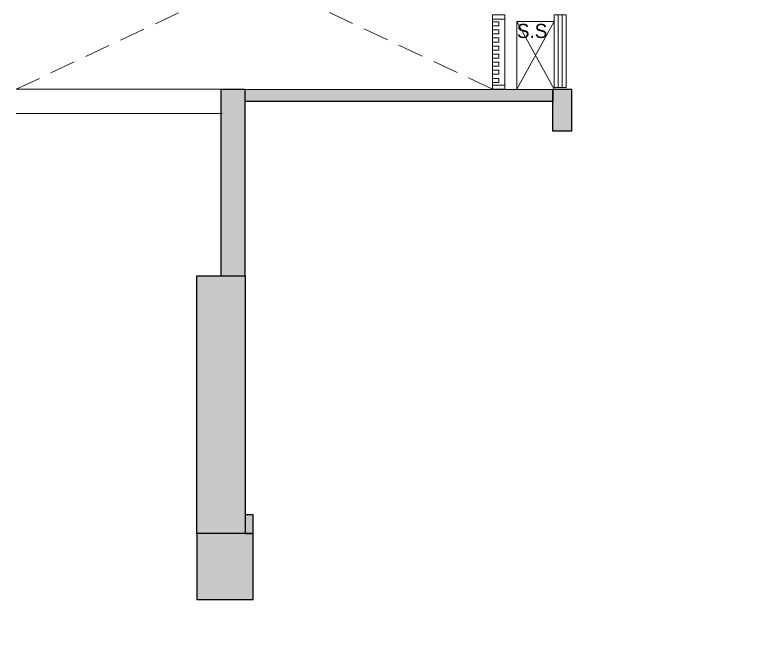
# Model space of a CAD drawing. Header units: millimetres. Extents: x 307301 to 459443, y -2888111 to -2805601.
# Drawn here: x 320654 to 329929, y -2828819 to -2821103 of the extents above; entities that cross this region are included whole.
import ezdxf

# ---------------------------------------------------------------- set-up
doc = ezdxf.new("R2010")
doc.units = ezdxf.units.MM
doc.header["$LTSCALE"] = 10
doc.header["$MEASUREMENT"] = 0
doc.linetypes.add('DASHED', pattern=[19.05, 12.7, -6.35])
doc.linetypes.add('HIDDEN', pattern=[9.525, 6.35, -3.175])
for name, color, linetype in [('COL', 2, 'Continuous'), ('PDA FURNITURE', 6, 'Continuous'), ('WALL - PDA', 1, 'Continuous')]:
    doc.layers.add(name, color=color, linetype=linetype)
for name, color, linetype, lineweight in [('COLUMN HATCH', 252, 'Continuous', 5), ('DOTTED', 7, 'DASHED', 5), ('ELEV', 143, 'Continuous', 9), ('HATCH WALL', 8, 'Continuous', 0), ('sanitary', 251, 'Continuous', 9), ('TEXT', 6, 'Continuous', 5), ('WIN', 5, 'Continuous', 9)]:
    doc.layers.add(name, color=color, linetype=linetype, lineweight=lineweight)
doc.styles.add('ARIAL', font='GOTHIC.TTF')

# ---------------------------------------------------------------- blocks, each defined once
blk = doc.blocks.new('A$C9a3b0c70')
at = {"layer": 'COLUMN HATCH'}
h = blk.add_hatch(color=252, dxfattribs=at)
h.dxf.hatch_style = 1
h.paths.add_polyline_path([(18450.1, 8942.3), (18750.1, 8942.3), (18750.1, 11251.2), (18450.1, 11251.2)])
h = blk.add_hatch(color=252, dxfattribs=at)
h.dxf.hatch_style = 1
h.paths.add_polyline_path([(22559.8, 11252.3), (22789.5, 11252.3), (22789.5, 10732.6), (22559.8, 10732.6)])
h = blk.add_hatch(color=252, dxfattribs=at)
h.dxf.hatch_style = 1
h.paths.add_polyline_path([(18149.9, 8942.3), (18149.9, 5752.3), (18749.9, 5752.3), (18749.9, 8942.3)])
h = blk.add_hatch(color=252, dxfattribs=at)
h.dxf.hatch_style = 1
h.paths.add_polyline_path([(18750, 5752.2), (18849.9, 5752.2), (18849.9, 5982.3), (18750, 5982.3)])
h = blk.add_hatch(color=252, dxfattribs=at)
h.dxf.hatch_style = 1
h.paths.add_polyline_path([(18849.9, 5192.2), (18849.9, 5192.2), (18849.9, 5752.2), (18149.9, 5752.3), (18150, 4932.3), (18849.9, 4932.2)])
at = {"layer": 'HATCH WALL'}
blk.add_hatch(color=7, dxfattribs=at).paths.add_polyline_path([(22559.8, 11102.3), (18750.1, 11101.2), (18750.1, 11251.2), (22559.8, 11252.3)])
at = {"layer": 'COL'}
for points in [[(18450.1, 8942.3), (18750.1, 8942.3), (18750.1, 11251.2), (18450.1, 11251.2)], [(22559.8, 11252.3), (22789.5, 11252.3), (22789.5, 10732.6), (22559.8, 10732.6)], [(18149.9, 8942.3), (18749.9, 8942.3), (18749.9, 5752.3), (18149.9, 5752.3)]]:
    blk.add_lwpolyline(points, close=True, dxfattribs=at)
at = {"layer": 'COL', "elevation": 0.1}
for points in [[(18750, 5752.2), (18849.9, 5752.2), (18849.9, 5982.3), (18750, 5982.3)], [(18849.9, 5192.2), (18849.9, 5192.2), (18849.9, 5752.2), (18149.9, 5752.3), (18150, 4932.3), (18849.9, 4932.2)]]:
    blk.add_lwpolyline(points, close=True, dxfattribs=at)
at = {"layer": 'WALL - PDA'}
blk.add_lwpolyline([(22559.8, 11102.3), (18750.1, 11101.2), (18750.1, 11251.2), (22559.8, 11252.3)], close=True, dxfattribs=at)
blk = doc.blocks.new('*U34')
at = {"layer": 'WIN'}
for p, q in [((7736.6, -264052.8), (8636.1, -264052.8)), ((7736.6, -264102.8), (8636.1, -264102.8))]:
    blk.add_line(p, q, dxfattribs=at)
blk.add_lwpolyline([(7736.6, -264002.8), (8636.1, -264002.8), (8636.1, -264152.8), (7736.6, -264152.8)], close=True, dxfattribs=at)

msp = doc.modelspace()

# ---------------------------------------------------------------- linework, layer by layer
at = {"layer": 'DOTTED', "color": 0, "ltscale": 50}
for p, q in [((326568.8, -2821103.1, -0.1), (326568.8, -2822023.1, -0.1)), ((326718.8, -2821103.1, -0.1), (326718.8, -2822023.1, -0.1)), ((326868.8, -2821183.1, -0.1), (327328.8, -2822023.1, -0.1)), ((327328.8, -2821183.1, -0.1), (326868.8, -2822023.1, -0.1))]:
    msp.add_line(p, q, dxfattribs=at)
at = {"layer": 'DOTTED', "color": 8, "linetype": 'HIDDEN', "ltscale": 5, "elevation": -0.1}
for points in [[(320668.7, -2819248.1), (326568.7, -2822023.1)], [(320668.7, -2822023.1), (326568.7, -2819248.1)]]:
    msp.add_lwpolyline(points, dxfattribs=at)
at = {"layer": 'ELEV', "ltscale": 50}
for p, q in [((327328.8, -2821183.1, -0.1), (326868.8, -2821183.1, -0.1)), ((326868.8, -2821183.1, -0.1), (326868.8, -2822023.1, -0.1)), ((323218.8, -2822023.1, -0.1), (320668.8, -2822023.1, -0.1)), ((323218.8, -2822323.1, -0.1), (320668.8, -2822323.1, -0.1))]:
    msp.add_line(p, q, dxfattribs=at)
at = {"layer": 'PDA FURNITURE', "color": 8, "linetype": 'HIDDEN', "ltscale": 10, "const_width": 2}
msp.add_lwpolyline([(307301.8, -2828818.4), (329928.2, -2828818.4), (329928.2, -2805602.4), (307301.8, -2805602.4)], close=True, dxfattribs=at)
at = {"layer": 'sanitary', "ltscale": 50, "elevation": -0.1}
for points in [[(326718.8, -2821153.1), (326568.8, -2821153.1), (326568.8, -2821103.1), (326718.8, -2821103.1)], [(326643.8, -2821238.2), (326568.8, -2821238.2), (326568.8, -2821188.2), (326643.8, -2821188.2)], [(326643.8, -2821338.2), (326568.8, -2821338.2), (326568.8, -2821288.2), (326643.8, -2821288.2)], [(326643.8, -2821438.2), (326568.8, -2821438.2), (326568.8, -2821388.2), (326643.8, -2821388.2)], [(326643.8, -2821538.1), (326568.8, -2821538.1), (326568.8, -2821488.1), (326643.8, -2821488.1)], [(326643.8, -2821638.1), (326568.8, -2821638.1), (326568.8, -2821588.1), (326643.8, -2821588.1)], [(326643.8, -2821738.1), (326568.8, -2821738.1), (326568.8, -2821688.1), (326643.8, -2821688.1)], [(326643.8, -2821838), (326568.8, -2821838), (326568.8, -2821788), (326643.8, -2821788)], [(326643.8, -2821938), (326568.8, -2821938), (326568.8, -2821888), (326643.8, -2821888)], [(326718.8, -2821973.1), (326568.8, -2821973.1), (326568.8, -2822023.1), (326718.8, -2822023.1)]]:
    msp.add_lwpolyline(points, close=True, dxfattribs=at)

# ---------------------------------------------------------------- block references
msp.add_blockref('A$C9a3b0c70', (304754.2, -2833275.2))
at = {"rotation": 270}
msp.add_blockref('*U34', (591481.5, -2813366.5), dxfattribs=at)

# ---------------------------------------------------------------- texts
at = {"layer": 'TEXT', "color": 7, "linetype": 'ByBlock', "style": 'ARIAL'}
msp.add_text('S.S', height=175, rotation=359.99736, dxfattribs=at).set_placement((326868.7, -2821388.1, -0.1))

doc.saveas('drawing.dxf')
